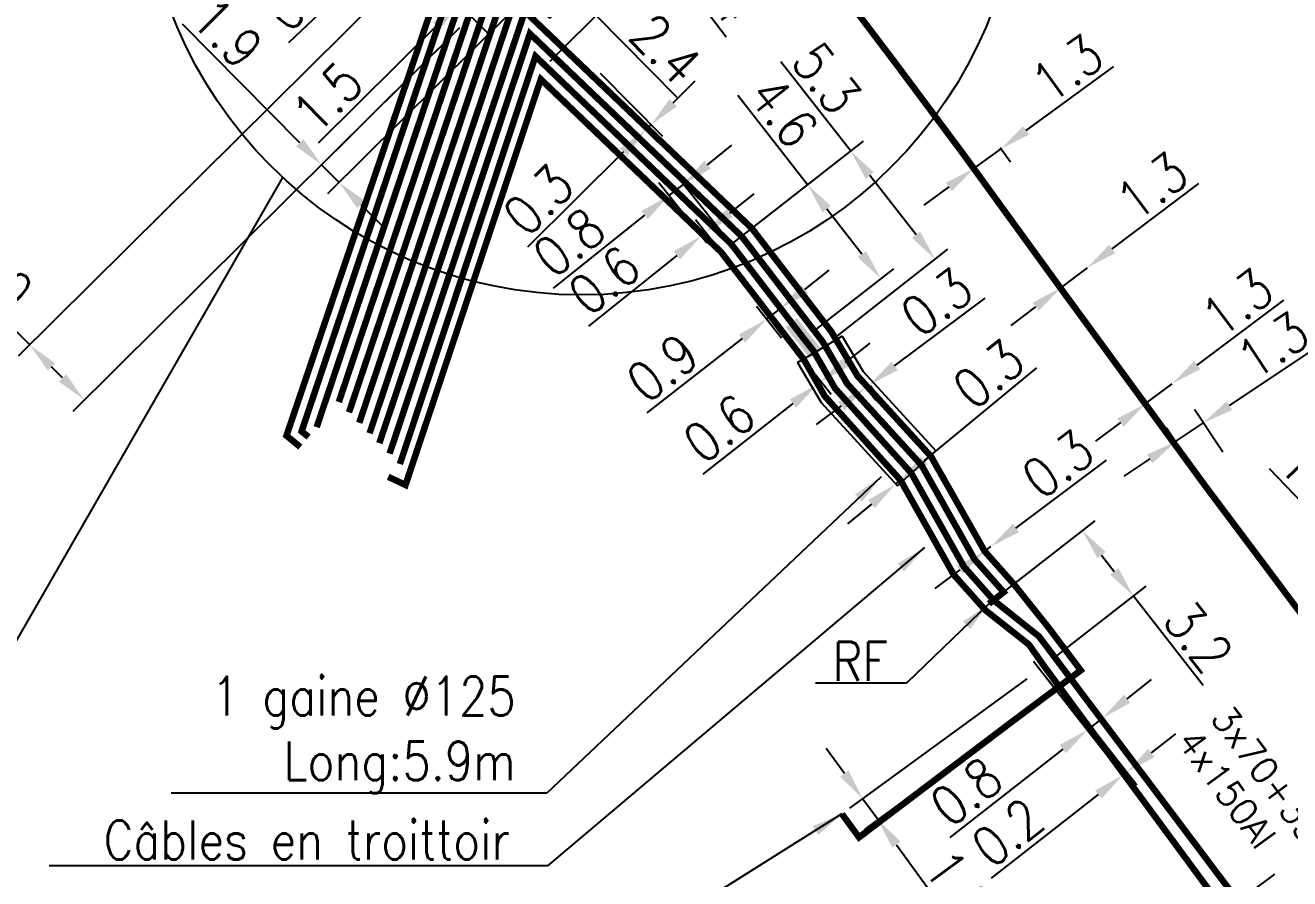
# Model space of a CAD drawing. Header units: millimetres. Extents: x 80000 to 81010, y 144000 to 145002.
# Drawn here: x 80909.98 to 80958.79, y 144203.91 to 144236.84 of the extents above; entities that cross this region are included whole.
import ezdxf
from ezdxf.enums import TextEntityAlignment as Align

# ---------------------------------------------------------------- set-up
doc = ezdxf.new("R2010")
doc.units = ezdxf.units.MM
doc.header["$PDMODE"] = 34
doc.linetypes.add('B_ST_AL', pattern=[2000, 1000, 1000])
doc.layers.get('0').update_dxf_attribs({"linetype": 'CONTINUOUS'})
doc.layers.get('Defpoints').update_dxf_attribs({"linetype": 'CONTINUOUS'})
for name, color, linetype in [('B_100', 3, 'CONTINUOUS'), ('B_110', 1, 'CONTINUOUS'), ('B_300', 7, 'CONTINUOUS'), ('B_400', 7, 'CONTINUOUS')]:
    doc.layers.add(name, color=color, linetype=linetype)
doc.styles.add('M_ROMANS', font='ROMANS.shx', dxfattribs={"width": 0.75})
doc.styles.get("Standard").update_dxf_attribs({"font": 'romans.shx', "width": 0.85})
doc.dimstyles.get("Standard").update_dxf_attribs({"dimtxt": 1.5, "dimasz": 1.2, "dimexe": 0.625, "dimexo": 0.625, "dimgap": 0.25, "dimtad": 1, "dimdec": 1, "dimzin": 0, "dimdsep": 46, "dimtxsty": 'Standard', "dimcen": -0.5, "dimadec": 0, "dimazin": 0, "dimtfac": 1, "dimtdec": 1, "dimtmove": 0, "dimatfit": 3, "dimfxl": 0, "dimtolj": 1, "dimtzin": 0, "dimarcsym": 0})

# ---------------------------------------------------------------- blocks, each defined once
blk = doc.blocks.new('*D191')
at = {"layer": 'B_100', "color": 0, "linetype": 'Continuous', "lineweight": -2, "transparency": 16777216}
for p, q in [((80944.692, 144220.05), (80949.031, 144223.622)), ((80943.573, 144219.129), (80943.766, 144219.288)), ((80942.646, 144218.366), (80941.72, 144217.604))]:
    blk.add_line(p, q, dxfattribs=at)
at = {"layer": 'B_100', "color": 0, "linetype": 'Continuous', "transparency": 16777216}
for points in [[(80944.565, 144220.205), (80944.819, 144219.896), (80943.766, 144219.288)], [(80942.519, 144218.521), (80942.773, 144218.212), (80943.573, 144219.129)]]:
    blk.add_solid(points, dxfattribs=at)
at = {"layer": 'Defpoints', "color": 0, "linetype": 'Continuous', "transparency": 16777216}
for p in [(80943.573, 144219.129), (80943.573, 144219.129), (80943.766, 144219.288)]:
    blk.add_point(p, dxfattribs=at)
at = {"layer": 'B_100', "color": 0, "linetype": 'Continuous', "transparency": 16777216, "insert": (80947.171, 144223.386), "char_height": 1.5, "attachment_point": 5, "rotation": 39.4612}
blk.add_mtext('\\A1;0.3', dxfattribs=at)
blk = doc.blocks.new('*D655')
at = {"layer": 'B_100', "color": 0, "linetype": 'Continuous', "lineweight": -2, "transparency": 16777216}
for p, q in [((80925.736, 144241.494), (80926.605, 144242.322)), ((80924.868, 144240.667), (80924.288, 144240.115)), ((80924.708, 144240.835), (80925.299, 144240.214)), ((80924.128, 144240.283), (80924.72, 144239.662)), ((80923.42, 144239.287), (80920.146, 144236.167))]:
    blk.add_line(p, q, dxfattribs=at)
at = {"layer": 'B_100', "color": 0, "linetype": 'Continuous', "transparency": 16777216}
for points in [[(80925.598, 144241.639), (80925.874, 144241.35), (80924.868, 144240.667)], [(80923.282, 144239.432), (80923.558, 144239.142), (80924.288, 144240.115)]]:
    blk.add_solid(points, dxfattribs=at)
at = {"layer": 'Defpoints', "color": 0, "linetype": 'Continuous', "transparency": 16777216}
for p in [(80924.276, 144241.287), (80923.697, 144240.735), (80924.288, 144240.115)]:
    blk.add_point(p, dxfattribs=at)
at = {"layer": 'B_100', "color": 0, "linetype": 'Continuous', "transparency": 16777216, "insert": (80920.604, 144237.985), "char_height": 1.5, "attachment_point": 5, "rotation": 43.6196}
blk.add_mtext('\\A1;0.8', dxfattribs=at)
blk = doc.blocks.new('B_300_03')
at = {"color": 0, "linetype": 'Continuous'}
blk.add_solid([(-1, 0.75), (-1, 0), (1, 0.75), (1, 0)], dxfattribs=at)
at = {"color": 0, "linetype": 'Continuous', "style": 'M_ROMANS', "width": 0.75, "flags": 3}
for tag, p in [('DEF_LEG', (0, -4.25)), ('DEF_COUP', (0, -6.75)), ('DEF_TYPE', (0, -9.25))]:
    blk.add_attdef(tag, text='', height=1.2, dxfattribs=at).set_placement(p, align=Align.MIDDLE)
blk = doc.blocks.new('*D1424')
at = {"layer": 'B_400', "color": 0, "linetype": 'Continuous', "lineweight": -2, "transparency": 16777216}
for p, q in [((80925.558, 144239.781), (80909.705, 144224.069)), ((80926.746, 144236.74), (80911.814, 144221.941)), ((80910.149, 144224.509), (80907.072, 144227.614)), ((80911.413, 144223.233), (80910.994, 144223.657))]:
    blk.add_line(p, q, dxfattribs=at)
at = {"layer": 'B_400', "color": 0, "linetype": 'Continuous', "transparency": 16777216}
for points in [[(80911.136, 144223.797), (80910.852, 144223.516), (80910.149, 144224.509)], [(80911.555, 144223.374), (80911.271, 144223.093), (80912.258, 144222.381)]]:
    blk.add_solid(points, dxfattribs=at)
at = {"layer": 'Defpoints', "color": 0, "linetype": 'Continuous', "transparency": 16777216}
for p in [(80926.002, 144240.221), (80927.19, 144237.18), (80910.149, 144224.509)]:
    blk.add_point(p, dxfattribs=at)
at = {"layer": 'B_400', "color": 0, "linetype": 'Continuous', "transparency": 16777216, "insert": (80908.898, 144227.191), "char_height": 1.5, "attachment_point": 5, "rotation": 314.7438}
blk.add_mtext('\\A1;3.0', dxfattribs=at)
blk = doc.blocks.new('*D1425')
at = {"layer": 'B_400', "color": 0, "linetype": 'Continuous', "lineweight": -2, "transparency": 16777216}
for p, q in [((80941.844, 144231.988), (80939.152, 144235.432)), ((80937.171, 144228.335), (80942.336, 144232.372)), ((80944.369, 144228.757), (80942.583, 144231.042)), ((80941.152, 144224.72), (80945.6, 144228.197))]:
    blk.add_line(p, q, dxfattribs=at)
at = {"layer": 'B_400', "color": 0, "linetype": 'Continuous', "transparency": 16777216}
for points in [[(80942.74, 144231.165), (80942.425, 144230.919), (80941.844, 144231.988)], [(80944.526, 144228.88), (80944.211, 144228.634), (80945.108, 144227.812)]]:
    blk.add_solid(points, dxfattribs=at)
at = {"layer": 'Defpoints', "color": 0, "linetype": 'Continuous', "transparency": 16777216}
for p in [(80941.844, 144231.988), (80936.678, 144227.95), (80940.659, 144224.335)]:
    blk.add_point(p, dxfattribs=at)
at = {"layer": 'B_400', "color": 0, "linetype": 'Continuous', "transparency": 16777216, "insert": (80940.916, 144234.798), "char_height": 1.5, "attachment_point": 5, "rotation": 308.0107}
blk.add_mtext('\\A1;5.3', dxfattribs=at)
blk = doc.blocks.new('*D1485')
at = {"layer": 'B_100', "color": 0, "linetype": 'Continuous', "lineweight": -2, "transparency": 16777216}
for p, q in [((80957.255, 144203.36), (80958.215, 144204.08)), ((80956.294, 144202.641), (80956.014, 144202.431)), ((80955.053, 144201.712), (80951.506, 144199.055))]:
    blk.add_line(p, q, dxfattribs=at)
at = {"layer": 'B_100', "color": 0, "linetype": 'Continuous', "transparency": 16777216}
for points in [[(80957.135, 144203.52), (80957.374, 144203.2), (80956.294, 144202.641)], [(80954.933, 144201.872), (80955.173, 144201.552), (80956.014, 144202.431)]]:
    blk.add_solid(points, dxfattribs=at)
at = {"layer": 'Defpoints', "color": 0, "linetype": 'Continuous', "transparency": 16777216}
for p in [(80956.294, 144202.641), (80956.014, 144202.431), (80956.014, 144202.431)]:
    blk.add_point(p, dxfattribs=at)
at = {"layer": 'B_100', "color": 0, "linetype": 'Continuous', "transparency": 16777216, "insert": (80952.2, 144200.824), "char_height": 1.5, "attachment_point": 5, "rotation": 36.8304}
blk.add_mtext('\\A1;0.4', dxfattribs=at)
blk = doc.blocks.new('*D1486')
at = {"layer": 'B_110', "color": 0, "linetype": 'Continuous', "lineweight": -2, "transparency": 16777216}
for p, q in [((80948.645, 144211.625), (80941.805, 144206.624)), ((80947.699, 144209.695), (80942.396, 144205.816)), ((80941.602, 144207.961), (80940.893, 144208.93)), ((80942.31, 144206.992), (80942.9, 144206.185)), ((80943.609, 144205.217), (80946.081, 144201.835))]:
    blk.add_line(p, q, dxfattribs=at)
at = {"layer": 'B_110', "color": 0, "linetype": 'Continuous', "transparency": 16777216}
for points in [[(80941.763, 144208.079), (80941.44, 144207.843), (80942.31, 144206.992)], [(80943.77, 144205.335), (80943.447, 144205.099), (80942.9, 144206.185)]]:
    blk.add_solid(points, dxfattribs=at)
at = {"layer": 'Defpoints', "color": 0, "linetype": 'Continuous', "transparency": 16777216}
for p in [(80949.149, 144211.994), (80948.204, 144210.064), (80942.31, 144206.992)]:
    blk.add_point(p, dxfattribs=at)
at = {"layer": 'B_110', "color": 0, "linetype": 'Continuous', "transparency": 16777216, "insert": (80946.006, 144203.632), "char_height": 1.5, "attachment_point": 5, "rotation": 306.1776}
blk.add_mtext('\\A1;1.0', dxfattribs=at)
blk = doc.blocks.new('*D1487')
at = {"layer": 'B_100', "color": 0, "linetype": 'Continuous', "lineweight": -2, "transparency": 16777216}
for p, q in [((80949.534, 144211.502), (80952.736, 144207.405)), ((80949.692, 144211.625), (80952.893, 144207.528)), ((80953.454, 144208.76), (80954.399, 144209.499)), ((80952.508, 144208.021), (80952.351, 144207.898)), ((80951.405, 144207.159), (80947.27, 144203.927))]:
    blk.add_line(p, q, dxfattribs=at)
at = {"layer": 'B_100', "color": 0, "linetype": 'Continuous', "transparency": 16777216}
for points in [[(80953.331, 144208.917), (80953.577, 144208.602), (80952.508, 144208.021)], [(80951.282, 144207.316), (80951.529, 144207.001), (80952.351, 144207.898)]]:
    blk.add_solid(points, dxfattribs=at)
at = {"layer": 'Defpoints', "color": 0, "linetype": 'Continuous', "transparency": 16777216}
for p in [(80949.149, 144211.994), (80949.307, 144212.117), (80952.351, 144207.898)]:
    blk.add_point(p, dxfattribs=at)
at = {"layer": 'B_100', "color": 0, "linetype": 'Continuous', "transparency": 16777216, "insert": (80947.904, 144205.691), "char_height": 1.5, "attachment_point": 5, "rotation": 38.0107}
blk.add_mtext('\\A1;0.2', dxfattribs=at)
blk = doc.blocks.new('*D1488')
at = {"layer": 'B_100', "color": 0, "linetype": 'Continuous', "lineweight": -2, "transparency": 16777216}
for p, q in [((80949.497, 144212.767), (80951.958, 144209.619)), ((80948.906, 144212.305), (80951.367, 144209.157)), ((80952.518, 144210.85), (80953.464, 144211.589)), ((80951.573, 144210.111), (80950.982, 144209.649)), ((80950.036, 144208.91), (80945.672, 144205.499))]:
    blk.add_line(p, q, dxfattribs=at)
at = {"layer": 'B_100', "color": 0, "linetype": 'Continuous', "transparency": 16777216}
for points in [[(80952.395, 144211.008), (80952.641, 144210.693), (80951.573, 144210.111)], [(80949.913, 144209.068), (80950.16, 144208.753), (80950.982, 144209.649)]]:
    blk.add_solid(points, dxfattribs=at)
at = {"layer": 'Defpoints', "color": 0, "linetype": 'Continuous', "transparency": 16777216}
for p in [(80949.112, 144213.259), (80948.522, 144212.797), (80950.982, 144209.649)]:
    blk.add_point(p, dxfattribs=at)
at = {"layer": 'B_100', "color": 0, "linetype": 'Continuous', "transparency": 16777216, "insert": (80946.305, 144207.264), "char_height": 1.5, "attachment_point": 5, "rotation": 38.0107}
blk.add_mtext('\\A1;0.8', dxfattribs=at)
blk = doc.blocks.new('*D1489')
at = {"layer": 'B_110', "color": 0, "linetype": 'Continuous', "lineweight": -2, "transparency": 16777216}
for p, q in [((80948.22, 144217.44), (80951.719, 144220.06)), ((80947.019, 144216.541), (80947.259, 144216.721)), ((80946.059, 144215.822), (80945.098, 144215.102))]:
    blk.add_line(p, q, dxfattribs=at)
at = {"layer": 'B_110', "color": 0, "linetype": 'Continuous', "transparency": 16777216}
for points in [[(80948.1, 144217.6), (80948.34, 144217.28), (80947.259, 144216.721)], [(80945.939, 144215.982), (80946.179, 144215.661), (80947.019, 144216.541)]]:
    blk.add_solid(points, dxfattribs=at)
at = {"layer": 'Defpoints', "color": 0, "linetype": 'Continuous', "transparency": 16777216}
for p in [(80947.259, 144216.721), (80947.259, 144216.721), (80947.019, 144216.541)]:
    blk.add_point(p, dxfattribs=at)
at = {"layer": 'B_110', "color": 0, "linetype": 'Continuous', "transparency": 16777216, "insert": (80949.85, 144219.91), "char_height": 1.5, "attachment_point": 5, "rotation": 36.8256}
blk.add_mtext('\\A1;0.3', dxfattribs=at)
blk = doc.blocks.new('*D1490')
at = {"layer": 'B_110', "color": 0, "linetype": 'Continuous', "lineweight": -2, "transparency": 16777216}
for p, q in [((80947.671, 144214.9), (80951.283, 144217.723)), ((80951.53, 144216.393), (80952.022, 144215.763)), ((80949.642, 144212.379), (80953.254, 144215.202)), ((80952.761, 144214.817), (80955.453, 144211.373))]:
    blk.add_line(p, q, dxfattribs=at)
at = {"layer": 'B_110', "color": 0, "linetype": 'Continuous', "transparency": 16777216}
for points in [[(80951.687, 144216.516), (80951.372, 144216.27), (80950.791, 144217.338)], [(80952.18, 144215.886), (80951.865, 144215.64), (80952.761, 144214.817)]]:
    blk.add_solid(points, dxfattribs=at)
at = {"layer": 'Defpoints', "color": 0, "linetype": 'Continuous', "transparency": 16777216}
for p in [(80952.761, 144214.817), (80947.179, 144214.515), (80949.149, 144211.994)]:
    blk.add_point(p, dxfattribs=at)
at = {"layer": 'B_110', "color": 0, "linetype": 'Continuous', "transparency": 16777216, "insert": (80955.265, 144213.238), "char_height": 1.5, "attachment_point": 5, "rotation": 308.0107}
blk.add_mtext('\\A1;3.2', dxfattribs=at)
blk = doc.blocks.new('*D1491')
at = {"layer": 'B_110', "color": 0, "linetype": 'Continuous', "lineweight": -2, "transparency": 16777216}
for p, q in [((80931.958, 144234.784), (80934.367, 144232.353)), ((80932.171, 144234.995), (80934.58, 144232.564)), ((80934.992, 144233.853), (80935.845, 144234.698)), ((80934.14, 144233.008), (80933.927, 144232.797)), ((80933.075, 144231.952), (80929.367, 144228.278))]:
    blk.add_line(p, q, dxfattribs=at)
at = {"layer": 'B_110', "color": 0, "linetype": 'Continuous', "transparency": 16777216}
for points in [[(80934.852, 144233.995), (80935.133, 144233.711), (80934.14, 144233.008)], [(80932.934, 144232.094), (80933.216, 144231.81), (80933.927, 144232.797)]]:
    blk.add_solid(points, dxfattribs=at)
at = {"layer": 'Defpoints', "color": 0, "linetype": 'Continuous', "transparency": 16777216}
for p in [(80931.518, 144235.228), (80931.731, 144235.439), (80934.14, 144233.008)]:
    blk.add_point(p, dxfattribs=at)
at = {"layer": 'B_110', "color": 0, "linetype": 'Continuous', "transparency": 16777216, "insert": (80929.79, 144230.105), "char_height": 1.5, "attachment_point": 5, "rotation": 44.7438}
blk.add_mtext('\\A1;0.3', dxfattribs=at)
blk = doc.blocks.new('*D1492')
at = {"layer": 'B_110', "color": 0, "linetype": 'Continuous', "lineweight": -2, "transparency": 16777216}
for p, q in [((80943.538, 144223.693), (80947.037, 144226.313)), ((80942.438, 144222.869), (80942.577, 144222.973)), ((80942.48, 144222.813), (80942.813, 144222.369)), ((80942.611, 144222.928), (80942.952, 144222.473)), ((80941.478, 144222.15), (80940.517, 144221.431))]:
    blk.add_line(p, q, dxfattribs=at)
at = {"layer": 'B_110', "color": 0, "linetype": 'Continuous', "transparency": 16777216}
for points in [[(80943.418, 144223.853), (80943.658, 144223.533), (80942.577, 144222.973)], [(80941.358, 144222.31), (80941.597, 144221.99), (80942.438, 144222.869)]]:
    blk.add_solid(points, dxfattribs=at)
at = {"layer": 'Defpoints', "color": 0, "linetype": 'Continuous', "transparency": 16777216}
for p in [(80942.106, 144223.313), (80942.237, 144223.428), (80942.577, 144222.973)]:
    blk.add_point(p, dxfattribs=at)
at = {"layer": 'B_110', "color": 0, "linetype": 'Continuous', "transparency": 16777216, "insert": (80945.168, 144226.163), "char_height": 1.5, "attachment_point": 5, "rotation": 36.8256}
blk.add_mtext('\\A1;0.3', dxfattribs=at)
blk = doc.blocks.new('*D1493')
at = {"layer": 'B_100', "color": 0, "linetype": 'Continuous', "lineweight": -2, "transparency": 16777216}
for p, q in [((80941.647, 144223.831), (80942.593, 144224.57)), ((80940.283, 144223.338), (80940.946, 144222.49)), ((80940.424, 144223.448), (80941.087, 144222.6)), ((80940.702, 144223.092), (80940.561, 144222.982)), ((80939.616, 144222.243), (80936.136, 144219.524))]:
    blk.add_line(p, q, dxfattribs=at)
at = {"layer": 'B_100', "color": 0, "linetype": 'Continuous', "transparency": 16777216}
for points in [[(80941.524, 144223.989), (80941.77, 144223.674), (80940.702, 144223.092)], [(80939.492, 144222.401), (80939.739, 144222.086), (80940.561, 144222.982)]]:
    blk.add_solid(points, dxfattribs=at)
at = {"layer": 'Defpoints', "color": 0, "linetype": 'Continuous', "transparency": 16777216}
for p in [(80939.898, 144223.83), (80940.039, 144223.94), (80940.561, 144222.982)]:
    blk.add_point(p, dxfattribs=at)
at = {"layer": 'B_100', "color": 0, "linetype": 'Continuous', "transparency": 16777216, "insert": (80936.77, 144221.288), "char_height": 1.5, "attachment_point": 5, "rotation": 38.0107}
blk.add_mtext('\\A1;0.6', dxfattribs=at)
blk = doc.blocks.new('*D1494')
at = {"layer": 'B_100', "color": 0, "linetype": 'Continuous', "lineweight": -2, "transparency": 16777216}
for p, q in [((80937.176, 144229.594), (80938.114, 144230.343)), ((80936.288, 144228.438), (80935.681, 144229.199)), ((80936.454, 144228.575), (80935.849, 144229.333)), ((80936.239, 144228.844), (80936.071, 144228.71)), ((80935.133, 144227.961), (80931.718, 144225.233))]:
    blk.add_line(p, q, dxfattribs=at)
at = {"layer": 'B_100', "color": 0, "linetype": 'Continuous', "transparency": 16777216}
for points in [[(80937.051, 144229.75), (80937.301, 144229.437), (80936.239, 144228.844)], [(80935.008, 144228.118), (80935.258, 144227.805), (80936.071, 144228.71)]]:
    blk.add_solid(points, dxfattribs=at)
at = {"layer": 'Defpoints', "color": 0, "linetype": 'Continuous', "transparency": 16777216}
for p in [(80936.071, 144228.71), (80936.678, 144227.95), (80936.844, 144228.086)]:
    blk.add_point(p, dxfattribs=at)
at = {"layer": 'B_100', "color": 0, "linetype": 'Continuous', "transparency": 16777216, "insert": (80932.333, 144227.004), "char_height": 1.5, "attachment_point": 5, "rotation": 38.6229}
blk.add_mtext('\\A1;0.6', dxfattribs=at)
blk = doc.blocks.new('*D1495')
at = {"layer": 'B_100', "color": 0, "linetype": 'Continuous', "lineweight": -2, "transparency": 16777216}
for p, q in [((80936.322, 144231.463), (80937.26, 144232.212)), ((80936.849, 144228.881), (80934.995, 144231.202)), ((80936.288, 144228.438), (80934.436, 144230.756)), ((80935.385, 144230.714), (80934.826, 144230.268)), ((80933.889, 144229.519), (80930.357, 144226.697))]:
    blk.add_line(p, q, dxfattribs=at)
at = {"layer": 'B_100', "color": 0, "linetype": 'Continuous', "transparency": 16777216}
for points in [[(80936.198, 144231.619), (80936.447, 144231.307), (80935.385, 144230.714)], [(80933.764, 144229.675), (80934.014, 144229.363), (80934.826, 144230.268)]]:
    blk.add_solid(points, dxfattribs=at)
at = {"layer": 'Defpoints', "color": 0, "linetype": 'Continuous', "transparency": 16777216}
for p in [(80934.826, 144230.268), (80937.239, 144228.393), (80936.678, 144227.95)]:
    blk.add_point(p, dxfattribs=at)
at = {"layer": 'B_100', "color": 0, "linetype": 'Continuous', "transparency": 16777216, "insert": (80930.971, 144228.468), "char_height": 1.5, "attachment_point": 5, "rotation": 38.6229}
blk.add_mtext('\\A1;0.8', dxfattribs=at)
blk = doc.blocks.new('*D1496')
at = {"layer": 'B_300', "color": 0, "linetype": 'Continuous', "lineweight": -2, "transparency": 16777216}
for p, q in [((80940.072, 144226.649), (80941.018, 144227.388)), ((80939.169, 144224.763), (80938.212, 144225.988)), ((80939.656, 144225.233), (80938.742, 144226.403)), ((80939.127, 144225.91), (80938.597, 144225.496)), ((80937.651, 144224.757), (80933.971, 144221.881))]:
    blk.add_line(p, q, dxfattribs=at)
at = {"layer": 'B_300', "color": 0, "linetype": 'Continuous', "transparency": 16777216}
for points in [[(80939.949, 144226.807), (80940.196, 144226.492), (80939.127, 144225.91)], [(80937.528, 144224.914), (80937.774, 144224.599), (80938.597, 144225.496)]]:
    blk.add_solid(points, dxfattribs=at)
at = {"layer": 'Defpoints', "color": 0, "linetype": 'Continuous', "transparency": 16777216}
for p in [(80938.597, 144225.496), (80940.041, 144224.74), (80939.554, 144224.27)]:
    blk.add_point(p, dxfattribs=at)
at = {"layer": 'B_300', "color": 0, "linetype": 'Continuous', "transparency": 16777216, "insert": (80934.581, 144223.626), "char_height": 1.5, "attachment_point": 5, "rotation": 38.0107}
blk.add_mtext('\\A1;0.9', dxfattribs=at)
blk = doc.blocks.new('*D1497')
at = {"layer": 'B_300', "color": 0, "linetype": 'Continuous', "lineweight": -2, "transparency": 16777216}
for p, q in [((80940.181, 144230.688), (80937.489, 144234.132)), ((80937.171, 144228.335), (80940.673, 144231.073)), ((80942.275, 144228.009), (80940.92, 144229.742)), ((80940.534, 144225.125), (80943.506, 144227.448))]:
    blk.add_line(p, q, dxfattribs=at)
at = {"layer": 'B_300', "color": 0, "linetype": 'Continuous', "transparency": 16777216}
for points in [[(80941.078, 144229.866), (80940.762, 144229.619), (80940.181, 144230.688)], [(80942.432, 144228.132), (80942.117, 144227.886), (80943.014, 144227.064)]]:
    blk.add_solid(points, dxfattribs=at)
at = {"layer": 'Defpoints', "color": 0, "linetype": 'Continuous', "transparency": 16777216}
for p in [(80940.181, 144230.688), (80936.678, 144227.95), (80940.041, 144224.74)]:
    blk.add_point(p, dxfattribs=at)
at = {"layer": 'B_300', "color": 0, "linetype": 'Continuous', "transparency": 16777216, "insert": (80939.253, 144233.499), "char_height": 1.5, "attachment_point": 5, "rotation": 308.0107}
blk.add_mtext('\\A1;4.6', dxfattribs=at)
blk = doc.blocks.new('*D1498')
at = {"layer": 'B_100', "color": 0, "linetype": 'Continuous', "lineweight": -2, "transparency": 16777216}
for p, q in [((80928.719, 144237.354), (80921.644, 144230.342)), ((80920.573, 144232.311), (80916.042, 144236.883)), ((80926.746, 144236.74), (80920.973, 144231.019)), ((80922.088, 144230.782), (80921.417, 144231.459)), ((80922.933, 144229.93), (80923.777, 144229.078))]:
    blk.add_line(p, q, dxfattribs=at)
at = {"layer": 'B_100', "color": 0, "linetype": 'Continuous', "transparency": 16777216}
for points in [[(80920.715, 144232.452), (80920.431, 144232.171), (80921.417, 144231.459)], [(80923.075, 144230.071), (80922.791, 144229.789), (80922.088, 144230.782)]]:
    blk.add_solid(points, dxfattribs=at)
at = {"layer": 'Defpoints', "color": 0, "linetype": 'Continuous', "transparency": 16777216}
for p in [(80929.163, 144237.794), (80927.19, 144237.18), (80921.417, 144231.459)]:
    blk.add_point(p, dxfattribs=at)
at = {"layer": 'B_100', "color": 0, "linetype": 'Continuous', "transparency": 16777216, "insert": (80917.783, 144236.547), "char_height": 1.5, "attachment_point": 5, "rotation": 314.7439}
blk.add_mtext('\\A1;1.9', dxfattribs=at)
blk = doc.blocks.new('*D1499')
at = {"layer": 'B_100', "color": 0, "linetype": 'Continuous', "lineweight": -2, "transparency": 16777216}
for p, q in [((80927.634, 144237.62), (80930.088, 144240.053)), ((80930.489, 144238.76), (80931.172, 144238.071)), ((80930.237, 144235.455), (80932.461, 144237.659)), ((80932.017, 144237.219), (80935.137, 144234.071))]:
    blk.add_line(p, q, dxfattribs=at)
at = {"layer": 'B_100', "color": 0, "linetype": 'Continuous', "transparency": 16777216}
for points in [[(80930.631, 144238.901), (80930.347, 144238.62), (80929.644, 144239.613)], [(80931.314, 144238.212), (80931.03, 144237.93), (80932.017, 144237.219)]]:
    blk.add_solid(points, dxfattribs=at)
at = {"layer": 'Defpoints', "color": 0, "linetype": 'Continuous', "transparency": 16777216}
for p in [(80929.644, 144239.613), (80927.19, 144237.18), (80929.793, 144235.015)]:
    blk.add_point(p, dxfattribs=at)
at = {"layer": 'B_100', "color": 0, "linetype": 'Continuous', "transparency": 16777216, "insert": (80934.709, 144235.923), "char_height": 1.5, "attachment_point": 5, "rotation": 314.7438}
blk.add_mtext('\\A1;2.4', dxfattribs=at)
blk = doc.blocks.new('*D1512')
at = {"layer": 'B_100', "color": 0, "linetype": 'Continuous', "lineweight": -2, "transparency": 16777216}
for p, q in [((80961.532, 144216.044), (80958.014, 144219.726)), ((80962.585, 144215.391), (80961.909, 144214.745)), ((80963.259, 144214.237), (80962.361, 144215.177)), ((80963.483, 144214.451), (80962.807, 144213.805)), ((80964.088, 144213.369), (80964.917, 144212.501))]:
    blk.add_line(p, q, dxfattribs=at)
at = {"layer": 'B_100', "color": 0, "linetype": 'Continuous', "transparency": 16777216}
for points in [[(80961.677, 144216.182), (80961.387, 144215.906), (80962.361, 144215.177)], [(80964.233, 144213.507), (80963.944, 144213.231), (80963.259, 144214.237)]]:
    blk.add_solid(points, dxfattribs=at)
at = {"layer": 'Defpoints', "color": 0, "linetype": 'Continuous', "transparency": 16777216}
for p in [(80963.037, 144215.822), (80963.935, 144214.883), (80963.259, 144214.237)]:
    blk.add_point(p, dxfattribs=at)
at = {"layer": 'B_100', "color": 0, "linetype": 'Continuous', "transparency": 16777216, "insert": (80959.769, 144219.337), "char_height": 1.5, "attachment_point": 5, "rotation": 313.6962}
blk.add_mtext('\\A1;1.3', dxfattribs=at)
blk = doc.blocks.new('*D1530')
at = {"layer": 'B_100', "color": 0, "linetype": 'Continuous', "lineweight": -2, "transparency": 16777216}
for p, q in [((80948.621, 144232.785), (80952.004, 144235.255)), ((80946.601, 144231.311), (80947.651, 144232.078)), ((80947.615, 144232.128), (80948.02, 144231.573)), ((80946.565, 144231.362), (80946.97, 144230.807)), ((80945.632, 144230.604), (80944.663, 144229.896))]:
    blk.add_line(p, q, dxfattribs=at)
at = {"layer": 'B_100', "color": 0, "linetype": 'Continuous', "transparency": 16777216}
for points in [[(80948.503, 144232.947), (80948.739, 144232.624), (80947.651, 144232.078)], [(80945.514, 144230.765), (80945.75, 144230.442), (80946.601, 144231.311)]]:
    blk.add_solid(points, dxfattribs=at)
at = {"layer": 'Defpoints', "color": 0, "linetype": 'Continuous', "transparency": 16777216}
for p in [(80947.246, 144232.633), (80946.196, 144231.867), (80947.651, 144232.078)]:
    blk.add_point(p, dxfattribs=at)
at = {"layer": 'B_100', "color": 0, "linetype": 'Continuous', "transparency": 16777216, "insert": (80950.208, 144235.182), "char_height": 1.5, "attachment_point": 5, "rotation": 36.1277}
blk.add_mtext('\\A1;1.3', dxfattribs=at)
blk = doc.blocks.new('*D1531')
at = {"layer": 'B_100', "color": 0, "linetype": 'Continuous', "lineweight": -2, "transparency": 16777216}
for p, q in [((80951.938, 144228.21), (80955.281, 144230.736)), ((80949.944, 144226.703), (80950.981, 144227.487)), ((80948.986, 144225.98), (80948.029, 144225.256))]:
    blk.add_line(p, q, dxfattribs=at)
at = {"layer": 'B_100', "color": 0, "linetype": 'Continuous', "transparency": 16777216}
for points in [[(80951.818, 144228.37), (80952.059, 144228.051), (80950.981, 144227.487)], [(80948.866, 144226.139), (80949.107, 144225.82), (80949.944, 144226.703)]]:
    blk.add_solid(points, dxfattribs=at)
at = {"layer": 'Defpoints', "color": 0, "linetype": 'Continuous', "transparency": 16777216}
for p in [(80950.981, 144227.487), (80950.981, 144227.487), (80949.944, 144226.703)]:
    blk.add_point(p, dxfattribs=at)
at = {"layer": 'B_100', "color": 0, "linetype": 'Continuous', "transparency": 16777216, "insert": (80953.486, 144230.633), "char_height": 1.5, "attachment_point": 5, "rotation": 37.0734}
blk.add_mtext('\\A1;1.3', dxfattribs=at)
blk = doc.blocks.new('*D1532')
at = {"layer": 'B_100', "color": 0, "linetype": 'Continuous', "lineweight": -2, "transparency": 16777216}
for p, q in [((80955.221, 144223.726), (80958.573, 144226.238)), ((80953.22, 144222.227), (80954.26, 144223.007)), ((80952.26, 144221.508), (80951.299, 144220.788))]:
    blk.add_line(p, q, dxfattribs=at)
at = {"layer": 'B_100', "color": 0, "linetype": 'Continuous', "transparency": 16777216}
for points in [[(80955.101, 144223.886), (80955.341, 144223.566), (80954.26, 144223.007)], [(80952.14, 144221.668), (80952.38, 144221.348), (80953.22, 144222.227)]]:
    blk.add_solid(points, dxfattribs=at)
at = {"layer": 'Defpoints', "color": 0, "linetype": 'Continuous', "transparency": 16777216}
for p in [(80954.26, 144223.007), (80954.26, 144223.007), (80953.22, 144222.227)]:
    blk.add_point(p, dxfattribs=at)
at = {"layer": 'B_100', "color": 0, "linetype": 'Continuous', "transparency": 16777216, "insert": (80956.778, 144226.142), "char_height": 1.5, "attachment_point": 5, "rotation": 36.8404}
blk.add_mtext('\\A1;1.3', dxfattribs=at)
blk = doc.blocks.new('*D1533')
at = {"layer": 'B_100', "color": 0, "linetype": 'Continuous', "lineweight": -2, "transparency": 16777216}
for p, q in [((80956.464, 144222.164), (80959.947, 144224.492)), ((80956.218, 144220.373), (80955.119, 144222.016)), ((80955.137, 144219.651), (80954.038, 144221.294)), ((80954.386, 144220.774), (80955.466, 144221.497)), ((80953.388, 144220.108), (80952.39, 144219.441))]:
    blk.add_line(p, q, dxfattribs=at)
at = {"layer": 'B_100', "color": 0, "linetype": 'Continuous', "transparency": 16777216}
for points in [[(80956.353, 144222.33), (80956.575, 144221.997), (80955.466, 144221.497)], [(80953.277, 144220.274), (80953.499, 144219.941), (80954.386, 144220.774)]]:
    blk.add_solid(points, dxfattribs=at)
at = {"layer": 'Defpoints', "color": 0, "linetype": 'Continuous', "transparency": 16777216}
for p in [(80955.466, 144221.497), (80956.565, 144219.854), (80955.484, 144219.131)]:
    blk.add_point(p, dxfattribs=at)
at = {"layer": 'B_100', "color": 0, "linetype": 'Continuous', "transparency": 16777216, "insert": (80958.149, 144224.493), "char_height": 1.5, "attachment_point": 5, "rotation": 33.7604}
blk.add_mtext('\\A1;1.3', dxfattribs=at)
blk = doc.blocks.new('*D1539')
at = {"layer": 'B_100', "color": 0, "linetype": 'Continuous', "lineweight": -2, "transparency": 16777216}
for p, q in [((80928.861, 144239.803), (80929.714, 144240.648)), ((80928.723, 144238.238), (80927.569, 144239.402)), ((80928.009, 144238.959), (80926.706, 144237.668)), ((80927.972, 144236.391), (80926.266, 144238.112)), ((80925.854, 144236.823), (80921.289, 144232.299))]:
    blk.add_line(p, q, dxfattribs=at)
at = {"layer": 'B_100', "color": 0, "linetype": 'Continuous', "transparency": 16777216}
for points in [[(80928.72, 144239.945), (80929.002, 144239.661), (80928.009, 144238.959)], [(80925.713, 144236.965), (80925.995, 144236.681), (80926.706, 144237.668)]]:
    blk.add_solid(points, dxfattribs=at)
at = {"layer": 'Defpoints', "color": 0, "linetype": 'Continuous', "transparency": 16777216}
for p in [(80926.706, 144237.668), (80929.163, 144237.794), (80928.412, 144235.947)]:
    blk.add_point(p, dxfattribs=at)
at = {"layer": 'B_100', "color": 0, "linetype": 'Continuous', "transparency": 16777216, "insert": (80921.647, 144234.061), "char_height": 1.5, "attachment_point": 5, "rotation": 44.7438}
blk.add_mtext('\\A1;1.5', dxfattribs=at)
blk = doc.blocks.new('*D1823')
at = {"layer": 'B_100', "color": 0, "linetype": 'Continuous', "lineweight": -2, "transparency": 16777216}
for p, q in [((80935.033, 144247.86), (80930.294, 144244.283)), ((80930.07, 144245.617), (80929.347, 144246.575)), ((80930.793, 144244.659), (80933.64, 144240.889)), ((80936.532, 144243.073), (80933.141, 144240.512)), ((80934.363, 144239.931), (80937.033, 144236.394))]:
    blk.add_line(p, q, dxfattribs=at)
at = {"layer": 'B_100', "color": 0, "linetype": 'Continuous', "transparency": 16777216}
for points in [[(80930.23, 144245.738), (80929.91, 144245.497), (80930.793, 144244.659)], [(80934.522, 144240.052), (80934.203, 144239.811), (80933.64, 144240.889)]]:
    blk.add_solid(points, dxfattribs=at)
at = {"layer": 'Defpoints', "color": 0, "linetype": 'Continuous', "transparency": 16777216}
for p in [(80935.532, 144248.237), (80930.793, 144244.659), (80937.031, 144243.449)]:
    blk.add_point(p, dxfattribs=at)
at = {"layer": 'B_100', "color": 0, "linetype": 'Continuous', "transparency": 16777216, "insert": (80936.858, 144238.286), "char_height": 1.5, "attachment_point": 5, "rotation": 307.0513}
blk.add_mtext('\\A1;4.4', dxfattribs=at)

msp = doc.modelspace()

# ---------------------------------------------------------------- linework, layer by layer
at = {"layer": 'B_100', "linetype": 'B_ST_AL', "const_width": 0.25, "flags": 128}
for points in [[(80877.495, 144309.989), (80876.814, 144309.31, 0.383412), (80876.6, 144307.052), (80876.969, 144306.627), (80879.008, 144304.428), (80882.63, 144301.463), (80883.918, 144300.814), (80889.832, 144295.085, -0.17797), (80890.125, 144293.869, 0.135153), (80890.467, 144292.705), (80894.031, 144288.67), (80897.576, 144285.122), (80902.424, 144279.664), (80909.552, 144272.675), (80915.849, 144266.135), (80925.83, 144257.083), (80931.188, 144252.224), (80934.866, 144247.835), (80934.866, 144247.835, -0.336002), (80934.942, 144246.174), (80927.747, 144239.716), (80927.991, 144238.282), (80922.476, 144221.903)], [(80982.67, 144300.28), (80981.307, 144301.707, -0.136898), (80980.616, 144303.119, 0.205706), (80979.858, 144304.256), (80976.417, 144306.493, 0.441653), (80975.292, 144306.227), (80975.187, 144305.999), (80971.945, 144299.996), (80964.177, 144285.614), (80957.446, 144273.685), (80952.319, 144267.176), (80947.364, 144261.262), (80944.105, 144257.457), (80943.876, 144257.194), (80941.784, 144254.799), (80941.153, 144254.485), (80938.123, 144251.494), (80936.128, 144249.126), (80935.391, 144248.42), (80934.802, 144247.717, 0.216333), (80934.704, 144247.12, -0.211768), (80934.612, 144246.539), (80927.228, 144239.833), (80927.437, 144238.203), (80922.082, 144222.302)], [(80966.46, 144300.168), (80959.49, 144287.028), (80953.703, 144277.103), (80943.514, 144264.152), (80938.19, 144257.241), (80930.006, 144249.344), (80924.791, 144244.083), (80924.443, 144243.739, 0.178887), (80924.201, 144243.22), (80924.149, 144241.664, 0.181739), (80924.276, 144241.287), (80926.301, 144239.072), (80926.425, 144238.331), (80920.646, 144221.172), (80920.915, 144220.951)], [(80877.452, 144285.433), (80877.572, 144285.259, 0.362806), (80879.491, 144284.726, -0.1311), (80879.931, 144284.749, -0.038064), (80880.271, 144284.623), (80882.394, 144283.686), (80900.699, 144266.397), (80905.86, 144262.111), (80906.908, 144260.949), (80913.036, 144253.734), (80918.116, 144248.466), (80919.407, 144247.116), (80926.002, 144240.221), (80926.78, 144239.463), (80926.927, 144238.254), (80921.228, 144221.333)], [(80877.041, 144285.149), (80877.16, 144284.976, 0.175797), (80878.3, 144284.163), (80879.2, 144283.831), (80881.987, 144281.89), (80881.987, 144281.89, 0.090071), (80889.314, 144277.925, -0.14458), (80895.08, 144274.886), (80907.17, 144263.509), (80916.85, 144253.77), (80921.358, 144249.173), (80922.996, 144247.503, -0.283305), (80924.073, 144244.212, 0.200388), (80923.919, 144240.946), (80925.622, 144239.122), (80925.921, 144238.244), (80920.062, 144221.005), (80920.597, 144220.565)], [(80923.95, 144263.807), (80922.52, 144265.048, 0.458344), (80921.413, 144264.886), (80920.631, 144264.05, 0.455148), (80920.761, 144263.088), (80922.345, 144261.529), (80926.903, 144257.226), (80927.632, 144256.538), (80931.444, 144253.148, 0.397194), (80932.241, 144253.169, -0.262771), (80932.812, 144253.286), (80936.149, 144249.831), (80936.149, 144249.831), (80935.74, 144249.44), (80934.928, 144248.539), (80935.217, 144248.128), (80936.509, 144246.445), (80937.26, 144245.433, -0.417483), (80937.052, 144244.151), (80930.176, 144237.87), (80929.287, 144238.461), (80928.385, 144237.884), (80922.871, 144221.502)], [(80939.465, 144240.832), (80937.529, 144243.373, 0.402009), (80937.031, 144243.449), (80930.224, 144237.237), (80929.282, 144237.864), (80928.796, 144237.553), (80923.269, 144221.097)], [(80990.382, 144175.966), (80989.518, 144175.479, -0.145928), (80988.509, 144175.506), (80987.822, 144176.241), (80985.959, 144178.619), (80978.948, 144188.072), (80973.367, 144195.374), (80970.525, 144199.064), (80955.484, 144219.131), (80953.22, 144222.227), (80949.944, 144226.703), (80946.196, 144231.867), (80943.606, 144235.338), (80940.66, 144239.229)], [(80990.513, 144175.75), (80990.295, 144175.427), (80990.516, 144173.581), (80992.582, 144171.034), (80994.042, 144169.752), (80994.181, 144169.635), (80993.774, 144169.178), (80987.14, 144163.421, -0.259048), (80986.552, 144163.439), (80983.421, 144166.915), (80982.111, 144168.878), (80979.258, 144172.21), (80972.483, 144181.161), (80972.483, 144181.161), (80968.455, 144187.037), (80966.123, 144190.319), (80964.924, 144192.146), (80960.71, 144198.161), (80957.467, 144202.159), (80949.112, 144213.259), (80947.359, 144214.656), (80946.219, 144215.941), (80944.176, 144219.569), (80941.242, 144222.828), (80940.405, 144224.281), (80940.041, 144224.74), (80937.239, 144228.393), (80929.674, 144235.647), (80924.44, 144219.908)]]:
    msp.add_lwpolyline(points, format="xyb", dxfattribs=at)
msp.add_lwpolyline([(80923.989, 144219.417), (80924.658, 144219.1), (80929.88, 144234.759), (80929.88, 144234.759), (80929.88, 144234.759), (80936.844, 144228.086), (80940.039, 144223.94), (80940.838, 144222.537), (80943.766, 144219.288), (80945.819, 144215.642), (80947.043, 144214.269), (80948.726, 144212.942), (80949.307, 144212.117), (80956.294, 144202.641), (80959.392, 144198.838), (80962.453, 144194.576), (80964.155, 144192.229), (80966.313, 144188.934), (80967.171, 144187.61), (80970.008, 144183.505), (80977.327, 144173.567), (80978.546, 144171.561), (80981.328, 144168.255), (80985.02, 144164.183), (80987.99, 144160.899), (80990.684, 144157.984), (80998.441, 144149.412), (81000, 144147.85)], dxfattribs=at)
at = {"layer": 'B_100', "linetype": 'B_ST_AL'}
msp.add_circle((80931.454, 144243.386), 16.95, dxfattribs=at)
at = {"layer": 'B_110', "linetype": 'B_ST_AL', "const_width": 0.25, "flags": 128}
for points in [[(80941.506, 144206.405), (80942.167, 144205.502), (80948.204, 144210.064), (80950.727, 144211.945), (80949.522, 144213.547), (80948.148, 144215.27), (80947.019, 144216.541), (80944.944, 144220.205), (80942.106, 144223.313), (80941.094, 144225.024), (80938.029, 144229.006), (80938.029, 144229.006), (80938.029, 144229.006), (80931.518, 144235.228), (80931.518, 144235.228), (80929.265, 144237.38), (80923.646, 144220.714)], [(80947.179, 144214.515), (80947.754, 144214.963), (80947.754, 144214.963), (80946.619, 144216.241), (80944.582, 144219.86), (80941.708, 144223.011), (80940.767, 144224.626), (80937.634, 144228.7), (80937.634, 144228.7), (80937.634, 144228.7), (80929.462, 144236.518), (80929.462, 144236.518), (80924.043, 144220.311)]]:
    msp.add_lwpolyline(points, dxfattribs=at)
at = {"layer": 'B_400', "color": 7, "linetype": 'CONTINUOUS'}
for p, q in [((80941.522, 144224.842), (80940.659, 144224.335)), ((80941.522, 144224.842), (80942.322, 144223.479)), ((80939.797, 144223.829), (80940.659, 144224.335)), ((80939.797, 144223.829), (80940.705, 144222.283)), ((80942.322, 144223.479), (80945.128, 144220.42)), ((80940.705, 144222.283), (80943.655, 144219.068)), ((80945.128, 144220.42), (80944.392, 144219.744)), ((80943.655, 144219.068), (80944.392, 144219.744))]:
    msp.add_line(p, q, dxfattribs=at)

# ---------------------------------------------------------------- block references
at = {"layer": 'B_300', "linetype": 'ByBlock', "xscale": 0.75, "yscale": 0.75, "zscale": 0.75, "rotation": 307.9978580734193}
msp.add_blockref('B_300_03', (80939.794, 144224.6), dxfattribs=at)

# ---------------------------------------------------------------- texts
at = {"layer": 'B_100', "linetype": 'Continuous'}
for s, p in [('3x70+35', (80957.925, 144207.937)), ('4x150Al', (80956.37, 144207.369))]:
    msp.add_text(s, height=1, rotation=306.3376, dxfattribs=at).set_placement(p, align=Align.MIDDLE)
at = {"layer": 'B_100', "linetype": 'Continuous', "insert": (80928.688, 144204.646), "char_height": 1.5, "attachment_point": 9}
msp.add_mtext('Câbles en troittoir', dxfattribs=at)
at = {"layer": 'B_110', "linetype": 'Continuous', "insert": (80943.28, 144211.548), "char_height": 1.5, "attachment_point": 9}
msp.add_mtext('RF', dxfattribs=at)
at = {"layer": 'B_400', "linetype": 'Continuous', "insert": (80928.911, 144207.203), "char_height": 1.5, "attachment_point": 9}
msp.add_mtext('1 gaine %%C125\\PLong:5.9m', dxfattribs=at)

# ---------------------------------------------------------------- dimensions: what is measured, and where the dimension line sits
at = {"layer": 'B_100', "linetype": 'Continuous'}
for base, p1, p2, angle, text, override, picture, middle in [((80930.793, 144244.659), (80937.031, 144243.449), (80935.532, 144248.237), 307.0513, '4.4', {"dimatfit": 0}, '*D1823', (80936.059, 144237.684)), ((80926.706, 144237.668), (80929.163, 144237.794), (80928.412, 144235.947), 44.7438, '1.5', {"dimfxl": 1.25}, '*D1539', (80922.351, 144233.351)), ((80929.644, 144239.613), (80929.793, 144235.015), (80927.19, 144237.18), 314.7438, '2.4', {"dimfxl": 1.25}, '*D1499', (80933.999, 144235.219)), ((80921.417, 144231.459), (80929.163, 144237.794), (80927.19, 144237.18), 314.7439, '1.9', {"dimfxl": 1.25}, '*D1498', (80917.072, 144235.843)), ((80934.826, 144230.268), (80937.239, 144228.393), (80936.678, 144227.95), 38.6229, '0.8', {"dimfxl": 1.25}, '*D1495', (80931.596, 144227.686)), ((80936.071, 144228.71), (80936.844, 144228.086), (80936.678, 144227.95), 38.6229, '0.6', {"dimfxl": 1.25}, '*D1494', (80932.957, 144226.223)), ((80940.561, 144222.982), (80940.039, 144223.94), (80939.898, 144223.83), 38.0107, '0.6', {"dimfxl": 1.25}, '*D1493', (80937.386, 144220.5))]:
    dim = msp.add_linear_dim(base=base, p1=p1, p2=p2, angle=angle, text=text, dimstyle='Standard', override=override, dxfattribs=at)
    dim.commit()
    dim.dimension.update_dxf_attribs({"geometry": picture, "text_midpoint": middle, "dimtype": 160})
for base, p1, p2, angle, picture, middle in [((80924.288, 144240.115), (80924.276, 144241.287), (80923.697, 144240.735), 223.6196, '*D655', (80921.294, 144237.261)), ((80943.5728, 144219.1289), (80943.7658, 144219.2878), (80943.5728, 144219.1289), 219.4612, '*D191', (80947.8068, 144222.6144))]:
    dim = msp.add_linear_dim(base=base, p1=p1, p2=p2, angle=angle, dimstyle='Standard', dxfattribs=at)
    dim.commit()
    dim.dimension.update_dxf_attribs({"geometry": picture, "text_midpoint": middle, "dimtype": 161})
for base, p1, p2, angle, picture, middle in [((80947.651, 144232.078), (80946.196, 144231.867), (80947.246, 144232.633), 216.1277, '*D1530', (80950.797, 144234.374)), ((80950.981, 144227.487), (80949.944, 144226.703), (80950.981, 144227.487), 217.0734, '*D1531', (80954.088, 144229.835)), ((80954.26, 144223.007), (80953.22, 144222.227), (80954.26, 144223.007), 216.8404, '*D1532', (80957.377, 144225.342)), ((80955.466, 144221.497), (80955.484, 144219.131), (80956.565, 144219.854), 213.7604, '*D1533', (80958.704, 144223.661)), ((80963.259, 144214.237), (80963.037, 144215.822), (80963.935, 144214.883), 133.6962, '*D1512', (80959.046, 144218.646)), ((80950.9818, 144209.6494), (80949.1124, 144213.2591), (80948.5215, 144212.7972), 38.0107, '*D1488', (80946.9213, 144206.4757)), ((80952.351, 144207.898), (80949.307, 144212.117), (80949.149, 144211.994), 38.0107, '*D1487', (80948.52, 144204.903)), ((80956.01388, 144202.431129), (80956.294025, 144202.640936), (80956.01388, 144202.431129), 36.830377, '*D1485', (80952.799362, 144200.023703))]:
    dim = msp.add_linear_dim(base=base, p1=p1, p2=p2, angle=angle, dimstyle='Standard', override={"dimfxl": 1.25}, dxfattribs=at)
    dim.commit()
    dim.dimension.update_dxf_attribs({"geometry": picture, "text_midpoint": middle, "dimtype": 160})
at = {"layer": 'B_110', "linetype": 'Continuous'}
for base, p1, p2, angle, picture, middle in [((80934.14, 144233.008), (80931.518, 144235.228), (80931.731, 144235.439), 224.7438, '*D1491', (80930.494, 144229.394)), ((80947.259, 144216.721), (80947.019, 144216.541), (80947.259, 144216.721), 216.8256, '*D1489', (80950.45, 144219.11)), ((80952.761, 144214.817), (80947.179, 144214.515), (80949.149, 144211.994), 128.0107, '*D1490', (80954.477, 144212.622)), ((80942.31, 144206.992), (80948.204, 144210.064), (80949.149, 144211.994), 306.1776, '*D1486', (80945.199, 144203.042))]:
    dim = msp.add_linear_dim(base=base, p1=p1, p2=p2, angle=angle, dimstyle='Standard', override={"dimfxl": 1.25}, dxfattribs=at)
    dim.commit()
    dim.dimension.update_dxf_attribs({"geometry": picture, "text_midpoint": middle, "dimtype": 160})
dim = msp.add_linear_dim(base=(80942.577, 144222.973), p1=(80942.106, 144223.313), p2=(80942.237, 144223.428), angle=216.8256, text='0.3', dimstyle='Standard', override={"dimfxl": 1.25}, dxfattribs=at)
dim.commit()
dim.dimension.update_dxf_attribs({"geometry": '*D1492', "text_midpoint": (80945.768, 144225.362), "dimtype": 160})
at = {"layer": 'B_300', "linetype": 'Continuous'}
dim = msp.add_linear_dim(base=(80940.181, 144230.688), p1=(80940.041, 144224.74), p2=(80936.678, 144227.95), angle=308.0107, dimstyle='Standard', override={"dimfxl": 1.25}, dxfattribs=at)
dim.commit()
dim.dimension.update_dxf_attribs({"geometry": '*D1497', "text_midpoint": (80938.465, 144232.883), "dimtype": 160})
dim = msp.add_linear_dim(base=(80938.597, 144225.496), p1=(80940.041, 144224.74), p2=(80939.554, 144224.27), angle=38.0107, text='0.9', dimstyle='Standard', override={"dimfxl": 1.25}, dxfattribs=at)
dim.commit()
dim.dimension.update_dxf_attribs({"geometry": '*D1496', "text_midpoint": (80935.197, 144222.838), "dimtype": 160})
at = {"layer": 'B_400', "linetype": 'Continuous'}
dim = msp.add_linear_dim(base=(80910.149, 144224.509), p1=(80927.19, 144237.18), p2=(80926.002, 144240.221), angle=134.7438, dimstyle='Standard', dxfattribs=at)
dim.commit()
dim.dimension.update_dxf_attribs({"geometry": '*D1424', "text_midpoint": (80908.188, 144226.488), "dimtype": 160})
dim = msp.add_linear_dim(base=(80941.844, 144231.988), p1=(80940.659, 144224.335), p2=(80936.678, 144227.95), angle=308.0107, dimstyle='Standard', override={"dimfxl": 1.25}, dxfattribs=at)
dim.commit()
dim.dimension.update_dxf_attribs({"geometry": '*D1425', "text_midpoint": (80940.128, 144234.182), "dimtype": 160})

# ---------------------------------------------------------------- leaders
at = {"layer": 'B_100', "linetype": 'Continuous'}
msp.add_leader([(80900.372, 144196.996), (80919.921, 144230.965)], dimstyle='Standard', override={"dimfxl": 1.25}, dxfattribs=at)
at = {"layer": 'B_100', "linetype": 'Continuous', "annotation_type": 0, "has_hookline": 1, "hookline_direction": 1, "text_width": 17.789}
msp.add_leader([(80944.698, 144216.688), (80930.138, 144204.396), (80928.938, 144204.396)], dimstyle='Standard', override={"dimfxl": 1.25}, dxfattribs=at)
at = {"layer": 'B_110', "linetype": 'Continuous', "annotation_type": 0, "has_hookline": 1, "hookline_direction": 1, "text_width": 2.064}
msp.add_leader([(80947.179, 144214.515), (80944.003, 144211.453), (80942.803, 144211.453)], dimstyle='Standard', override={"dimfxl": 1.25}, dxfattribs=at)
at = {"layer": 'B_110', "linetype": 'Continuous', "annotation_type": 0, "has_hookline": 1, "hookline_direction": 1, "text_width": 20.036}
msp.add_leader([(80941.506, 144206.405), (80932.706, 144200.891), (80931.506, 144200.891)], dimstyle='Standard', dxfattribs=at)
at = {"layer": 'B_400', "linetype": 'Continuous', "annotation_type": 0, "has_hookline": 1, "hookline_direction": 1, "text_width": 13.054}
for points in [[(80914.095, 144251.884), (80897.936, 144232.476), (80896.736, 144232.476)], [(80943.018, 144219.416), (80930.111, 144207.203), (80928.911, 144207.203)]]:
    msp.add_leader(points, dimstyle='Standard', override={"dimfxl": 1.25}, dxfattribs=at)

doc.saveas('drawing.dxf')
